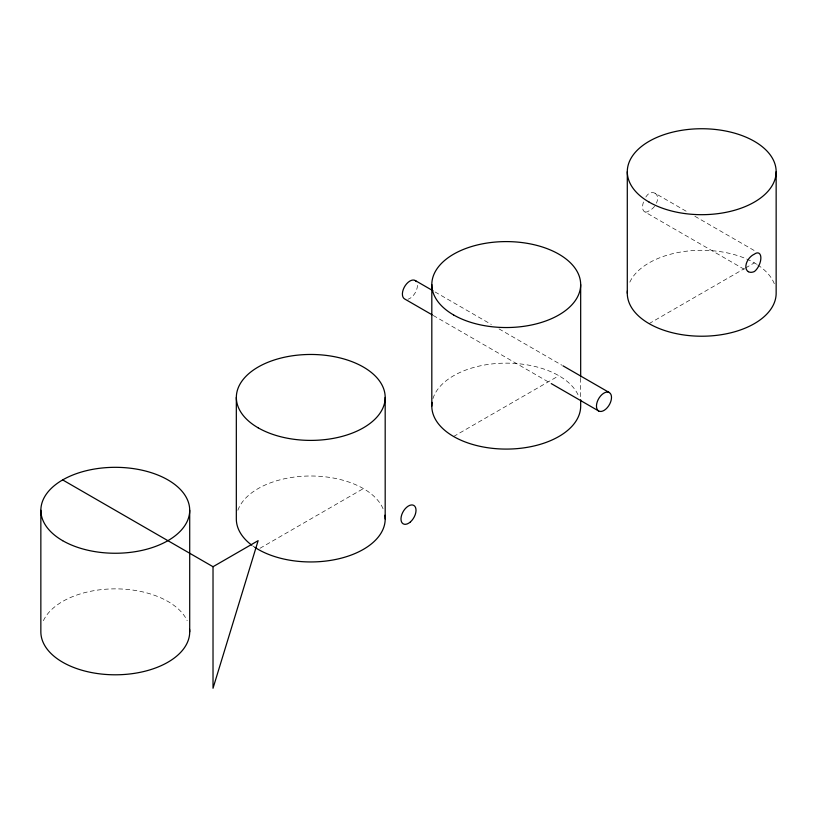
<?xml version="1.0" encoding="UTF-8"?>
<svg xmlns="http://www.w3.org/2000/svg" width="817" height="817" viewBox="0 0 817 817"><rect width="100%" height="100%" fill="white"/><g stroke="black" fill="none" stroke-linecap="round" stroke-linejoin="round"><path stroke-width="0.61" stroke-dasharray="4.08 3.06" d="M260.01 548.268L363.391 488.586M453.609 436.503L558.869 375.728M649.096 323.634L744.481 268.568M745.574 267.935L754.346 262.87M645.828 197.03A10.774 5.351 -66.1 0 1 649.096 193.415A10.774 6.975 -53 0 1 655.111 193.292L688.251 212.43M694.879 216.26L755.654 251.34M643.439 202.013A10.58 5.259 -66.1 0 0 644.47 211.715L745.022 269.753M435.073 291.975L491.313 324.441M499.034 328.904L561.882 365.189M433.265 315.485L550.147 382.969M580.673 378.261L580.673 398.512M43.383 620.706A74.429 42.974 0 0 1 115.279 588.863A74.429 42.974 0 0 1 187.175 620.706M254.812 547.319A74.429 42.974 0 0 1 252.719 545.868M237.87 510.268A74.429 42.974 0 0 1 311.849 476.005A74.429 42.974 0 0 1 384.051 511.503M432.949 398.645A74.429 42.974 0 0 1 505.151 363.146A74.429 42.974 0 0 1 579.13 397.409M417.426 285.388A10.631 6.138 -60 0 1 407.959 299.236M629.825 282.131A74.429 42.974 0 0 1 684.023 251.513A74.429 42.974 0 0 1 756.583 264.218M757.665 264.912A74.429 42.974 0 0 1 775.016 285.776M654.56 206.323A10.774 6.975 -53 0 1 649.096 210.776A10.774 5.351 -66.1 0 1 644.47 211.705M655.111 193.292A10.58 6.853 -53 0 1 656.459 203.178"/><path stroke-width="1.23" d="M213.023 566.722L258.131 540.67L213.023 688.261L213.023 566.722L62.654 479.906M415.23 280.517L432.867 290.699M562.984 365.822L609.298 392.558A10.631 6.138 -60 0 1 605.928 409.031A10.631 6.138 -60 0 1 596.716 403.721A10.631 6.138 -60 0 1 609.298 392.558M432.162 314.851L404.589 298.93A10.631 6.138 -60 0 1 405.334 285.48A10.631 6.138 -60 0 1 416.425 281.62M551.25 383.602L598.667 410.982M776.15 171.713L776.15 293.252A74.429 42.974 0 0 1 699.566 336.206A74.429 42.974 0 0 1 627.415 290.77M627.293 171.713L627.293 293.252M580.673 284.571L580.673 376.994M580.673 399.779L580.673 406.11A74.429 42.974 0 0 1 503.006 449.044A74.429 42.974 0 0 1 432.091 402.373M431.815 284.571L431.815 406.11M385.185 397.43L385.185 518.969M236.327 397.43L236.327 518.969A74.429 42.974 0 0 0 251.707 545.133M189.707 510.288L189.707 631.827M40.85 510.288L40.85 631.827A74.429 42.974 0 0 0 117.434 674.781A74.429 42.974 0 0 0 189.585 629.345M384.909 515.241A74.429 42.974 0 0 1 339.995 558.491A74.429 42.974 0 0 1 254.812 547.319M62.654 540.67A74.429 42.974 0 0 0 187.175 521.409A74.429 42.974 0 0 0 96.018 468.784A74.429 42.974 0 0 0 62.654 540.67M258.131 427.812A74.429 42.974 0 0 0 382.652 408.551A74.429 42.974 0 0 0 291.495 355.926A74.429 42.974 0 0 0 258.131 427.812M410.451 521.889A10.631 6.138 -60 0 0 413.821 505.427A10.631 6.138 -60 0 0 401.239 516.579A10.631 6.138 -60 0 0 410.451 521.889M453.609 314.953A74.429 42.974 0 0 0 578.13 295.693A74.429 42.974 0 0 0 486.973 243.058A74.429 42.974 0 0 0 453.609 314.953M649.096 202.095A74.429 42.974 0 0 0 773.617 182.834A74.429 42.974 0 0 0 682.461 130.199A74.429 42.974 0 0 0 649.096 202.095M748.331 271.673A10.774 6.975 -53 0 0 754.346 271.55A10.774 5.351 -66.1 0 0 758.962 265.535A10.58 5.259 -66.1 0 0 758.973 253.25A10.774 5.351 -66.1 0 0 754.346 254.189A10.774 6.975 -53 0 0 748.331 259.397A10.58 6.853 -53 0 0 748.331 271.673"/></g></svg>
